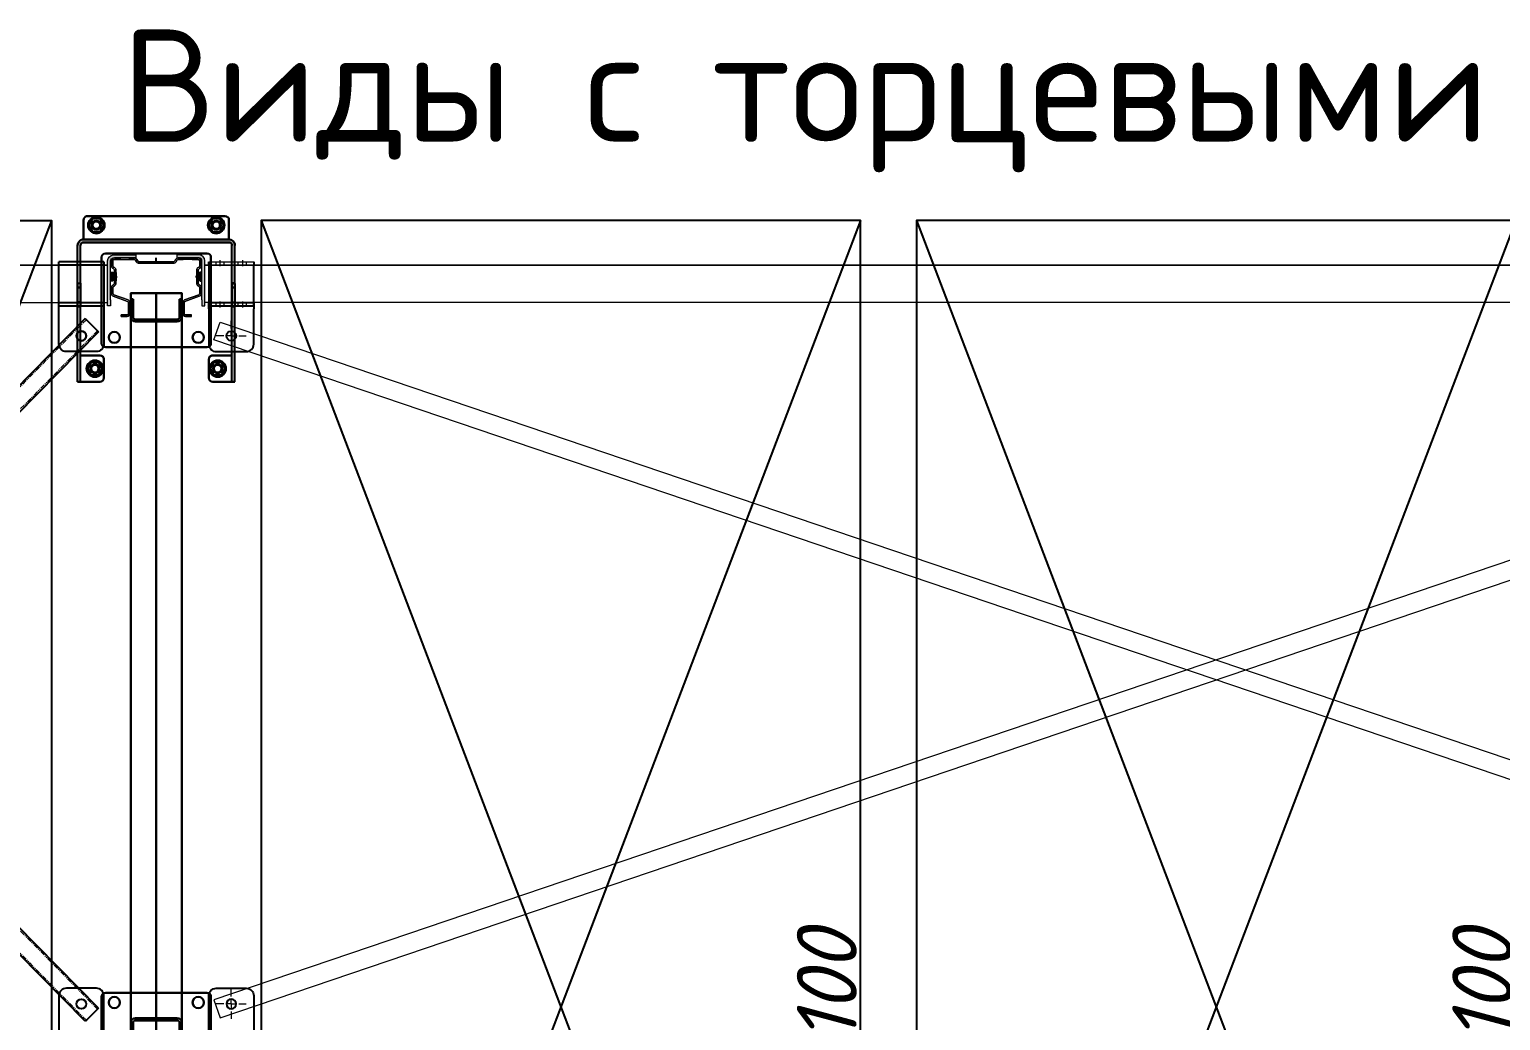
# Model space of a CAD drawing. Header units: millimetres. Extents: x 2140 to 223837, y 2113 to 170313.
# Drawn here: x 219872 to 221836, y 107899 to 109222 of the extents above; entities that cross this region are included whole.
import ezdxf

# ---------------------------------------------------------------- set-up
doc = ezdxf.new("R2010")
doc.units = ezdxf.units.MM
doc.linetypes.add('PHANTOM', pattern=[12.7, 6.35, -1.27, 1.27, -1.27, 1.27, -1.27])
for name, color, linetype in [('0_ANNOT_Dimensions', 7, 'Continuous'), ('2.Стойка', 7, 'Continuous'), ('отбойники', 1, 'Continuous'), ('Размеры', 7, 'Continuous'), ('Сетка def', 7, 'Continuous')]:
    doc.layers.add(name, color=color, linetype=linetype)
for name, color, linetype, lineweight in [('1.Балка', 5, 'Continuous', 0), ('3.Опора', 7, 'Continuous', 0), ('49.СГЖ', 7, 'Continuous', 0), ('FORMAT', 7, 'Continuous', 0)]:
    doc.layers.add(name, color=color, linetype=linetype, lineweight=lineweight)
doc.styles.add('GOST', font='isocpeur.ttf')
doc.styles.add('GOST 2.304', font='CS_Gost2304.shx', dxfattribs={"oblique": 15})
doc.styles.get("Standard").update_dxf_attribs({"font": 'isocpeur.ttf'})
doc.styles.add('Курсив', font='isocpeui.ttf')
doc.dimstyles.new('Оборудование', dxfattribs={"dimscale": 0, "dimtxt": 50, "dimasz": 3, "dimexe": 1.25, "dimexo": 0, "dimtad": 1, "dimtoh": 1, "dimdec": 0, "dimtxsty": 'GOST 2.304', "dimblk": 'NONE', "dimcen": 5, "dimse1": 1, "dimse2": 1, "dimsd1": 1, "dimsd2": 1, "dimadec": 3, "dimazin": 2, "dimtfac": 0.75, "dimtdec": 0, "dimtmove": 1, "dimatfit": 3, "dimfxl": 1, "dimtolj": 1, "dimarcsym": 1})
doc.dimstyles.new('Рзм блок', dxfattribs={"dimtxt": 40, "dimasz": 80, "dimexe": 0.18, "dimexo": 0, "dimgap": 5, "dimtad": 1, "dimtoh": 1, "dimdec": 0, "dimzin": 0, "dimdsep": 46, "dimtxsty": 'Курсив', "dimblk": 'NONE', "dimcen": 0.09, "dimse1": 1, "dimse2": 1, "dimsd1": 1, "dimsd2": 1, "dimadec": 0, "dimazin": 0, "dimtfac": 1, "dimtdec": 0, "dimtofl": 0, "dimtmove": 0, "dimatfit": 2, "dimldrblk": 'NONE', "dimfxl": 0.18, "dimtolj": 1, "dimtzin": 0, "dimarcsym": 0})

# ---------------------------------------------------------------- blocks, each defined once
blk = doc.blocks.new('*D342')
at = {"layer": 'Defpoints', "color": 0, "transparency": 16777216}
for p in [(807291.9, 483159.1), (807291.9, 483159.1), (807291.9, 481059.1)]:
    blk.add_point(p, dxfattribs=at)
at = {"layer": 'Defpoints', "color": 0, "transparency": 16777216, "insert": (807246.9, 482109.1), "char_height": 80, "attachment_point": 5, "rotation": 90, "style": 'Курсив'}
blk.add_mtext('\\A1;2100', dxfattribs=at)
blk = doc.blocks.new('_None')
blk = doc.blocks.new('Опора FSус 120')
at = {"layer": '3.Опора', "color": 0, "linetype": 'Continuous', "lineweight": 25}
for p, q in [((-73, 120), (-73, 5)), ((68, 125), (-68, 125)), ((73, 5), (73, 120)), ((-34, 85), (-34, 71)), ((-31, 85), (-31, 71)), ((28, 91), (-28, 91)), ((28, 88), (-28, 88)), ((31, 71), (31, 85)), ((34, 71), (34, 85)), ((-34, 61), (-34, 71)), ((-31, 61), (-34, 61)), ((-31, 71), (-31, 61)), ((31, 61), (31, 71)), ((34, 61), (31, 61)), ((34, 71), (34, 61)), ((-68, 0), (68, 0))]:
    blk.add_line(p, q, dxfattribs=at)
at = {"layer": '3.Опора', "color": 0}
for p, q in [((-30, 73), (-35, 73)), ((30, 73), (35, 73))]:
    blk.add_line(p, q, dxfattribs=at)
for points in [[(-31, 77.5), (-34, 77.5), (-34, 68.5), (-31, 68.5)], [(31, 77.5), (34, 77.5), (34, 68.5), (31, 68.5)]]:
    blk.add_lwpolyline(points, close=True, dxfattribs=at)
at = {"layer": '3.Опора', "color": 0, "linetype": 'Continuous', "lineweight": 25}
for centre in [(-56, 112), (56, 112)]:
    blk.add_circle(centre, 7.5, dxfattribs=at)
for centre, radius, start, end in [((-68, 120), 5, 90, 180), ((68, 120), 5, 0, 90), ((-28, 85), 6, 90, 180), ((-28, 85), 3, 90, 180), ((28, 85), 6, 0, 90), ((28, 85), 3, 0, 90), ((-68, 5), 5, 180, 270), ((68, 5), 5, 270, 0)]:
    blk.add_arc(centre, radius, start, end, dxfattribs=at)
blk = doc.blocks.new('Стойка FSус 120')
at = {"color": 0, "linetype": 'ByBlock', "lineweight": 0}
for p, q in [((-47, 73), (-39, 73)), ((-47, 73), (-47, 71)), ((-47, 71), (-39, 71)), ((-38, 62), (-34, 62)), ((-37, 69), (-37, 54.8)), ((-35, 66.2), (-37, 66.2)), ((-35, 69), (-35, 54.8)), ((38, 62), (34, 62)), ((35, 54.8), (35, 69)), ((37, 66.2), (35, 66.2)), ((37, 54.8), (37, 69)), ((39, 73), (47, 73)), ((39, 71), (47, 71)), ((47, 73), (47, 71)), ((-60, 42.2), (-60, 34.6)), ((-58, 42.2), (-58, 34.6)), ((-38.3, 52.9), (-57.4, 46)), ((-37.6, 51), (-56.7, 44.1)), ((-37, 57.8), (-35, 57.8)), ((35, 57.8), (37, 57.8)), ((56.7, 44.1), (37.6, 51)), ((57.4, 46), (38.3, 52.9)), ((58, 34.6), (58, 42.2)), ((60, 34.6), (60, 42.2)), ((-60, 20), (-53, 20)), ((-58, 31.2), (-57, 30.6)), ((-57, 32.9), (-56, 32.3)), ((-56, 28.8), (-56, 11.2)), ((-56, 25.5), (-54, 25.5)), ((-54, 28.8), (-54, 11.2)), ((60, 20), (53, 20)), ((54, 11.2), (54, 28.8)), ((56, 25.5), (54, 25.5)), ((56, 32.3), (57, 32.9)), ((56, 11.2), (56, 28.8)), ((57, 30.6), (58, 31.2)), ((-60, 5.4), (-60, -1)), ((-57, 9.4), (-58, 8.8)), ((-58, 5.4), (-58, -1)), ((-56, 7.7), (-57, 7.1)), ((-54, 14.5), (-56, 14.5)), ((-27.6, -2), (-26.4, 0)), ((-23, 2), (23, 2)), ((-23, 0), (23, 0)), ((26.4, 0), (27.6, -2)), ((54, 14.5), (56, 14.5)), ((57, 7.1), (56, 7.7)), ((58, 8.8), (57, 9.4)), ((58, -1), (58, 5.4)), ((60, -1), (60, 5.4)), ((-56, -3), (-48, -3)), ((-56, -5), (-48, -5)), ((-48, -3), (-46.1, -3)), ((-48, -3), (-48, -5)), ((-46.1, -5), (-48, -5)), ((-46.1, -3), (-45.6, -3)), ((-45.6, -5), (-46.1, -5)), ((-45.6, -3), (-36.5, -3)), ((-36.5, -5), (-45.6, -5)), ((-36.5, -3), (-36, -3)), ((-36, -5), (-36.5, -5)), ((-36, -3), (-29.3, -3)), ((-36, -3), (-36, -5)), ((-36, -5), (-29.3, -5)), ((-25.8, -3), (-24.7, -1)), ((24.7, -1), (25.8, -3)), ((29.3, -3), (36, -3)), ((29.3, -5), (36, -5)), ((36.5, -3), (36, -3)), ((36, -3), (36, -5)), ((36, -5), (36.5, -5)), ((45.6, -3), (36.5, -3)), ((36.5, -5), (45.6, -5)), ((46.1, -3), (45.6, -3)), ((45.6, -5), (46.1, -5)), ((48, -3), (46.1, -3)), ((46.1, -5), (48, -5)), ((48, -3), (56, -3)), ((48, -3), (48, -5)), ((48, -5), (56, -5))]:
    blk.add_line(p, q, dxfattribs=at)
for centre, radius, start, end in [((-39, 69), 4, 0, 90), ((-39, 69), 2, 0, 90), ((39, 69), 4, 90, 180), ((39, 69), 2, 90, 180), ((-56, 42.2), 4, 110, 180), ((-56, 42.2), 2, 110, 180), ((-39, 54.8), 2, 290, 0), ((-39, 54.8), 4, 290, 0), ((39, 54.8), 4, 180, 250), ((39, 54.8), 2, 180, 250), ((56, 42.2), 2, 0, 70), ((56, 42.2), 4, 0, 70), ((-56, 34.6), 4, 180, 240), ((-56, 34.6), 2, 180, 240), ((-58, 28.8), 2, 0, 60), ((-58, 28.8), 4, 0, 60), ((58, 28.8), 4, 120, 180), ((58, 28.8), 2, 120, 180), ((56, 34.6), 2, 300, 0), ((56, 34.6), 4, 300, 0), ((-56, 5.4), 4, 120, 180), ((-56, 5.4), 2, 120, 180), ((-58, 11.2), 2, 300, 0), ((-58, 11.2), 4, 300, 0), ((-23, -2), 4, 90, 150), ((-23, -2), 2, 90, 150), ((23, -2), 4, 30, 90), ((23, -2), 2, 30, 90), ((58, 11.2), 4, 180, 240), ((58, 11.2), 2, 180, 240), ((56, 5.4), 2, 0, 60), ((56, 5.4), 4, 0, 60), ((-56, -1), 4, 180, 270), ((-56, -1), 2, 180, 270), ((-29.3, -1), 2, 270, 330), ((-29.3, -1), 4, 270, 330), ((29.3, -1), 4, 210, 270), ((29.3, -1), 2, 210, 270), ((56, -1), 2, 270, 0), ((56, -1), 4, 270, 0)]:
    blk.add_arc(centre, radius, start, end, dxfattribs=at)
blk = doc.blocks.new('*D343')
at = {"layer": 'Defpoints', "color": 0, "linetype": 'ByBlock', "transparency": 16777216}
for p in [(805541.9, 483078.5), (805541.9, 483049.6), (808241.9, 483049.6)]:
    blk.add_point(p, dxfattribs=at)
at = {"layer": 'Defpoints', "color": 0, "linetype": 'ByBlock', "transparency": 16777216, "insert": (808201.1, 483093.6), "char_height": 20, "attachment_point": 5, "style": 'Курсив'}
blk.add_mtext('\\A1;2700', dxfattribs=at)
blk = doc.blocks.new('*U1979')
at = {"layer": 'Размеры', "color": 251, "true_color": 0x636466}
for p, q in [((-10, 0), (-5, 8.7)), ((-5, -8.7), (-10, 0)), ((-5, 8.7), (5, 8.7)), ((5, 8.7), (10, 0)), ((10, 0), (5, -8.7)), ((5, -8.7), (-5, -8.7))]:
    blk.add_line(p, q, dxfattribs=at)
for radius in [11, 5]:
    blk.add_circle((0, 0), radius, dxfattribs=at)
blk = doc.blocks.new('*U1980')
at = {"layer": 'Размеры', "color": 251, "true_color": 0x636466}
for p, q in [((-10, 0), (-5, 8.7)), ((-5, -8.7), (-10, 0)), ((-5, 8.7), (5, 8.7)), ((5, 8.7), (10, 0)), ((10, 0), (5, -8.7)), ((5, -8.7), (-5, -8.7))]:
    blk.add_line(p, q, dxfattribs=at)
for radius in [11, 5]:
    blk.add_circle((0, 0), radius, dxfattribs=at)
blk = doc.blocks.new('*U1981')
at = {"layer": 'Размеры', "color": 251, "true_color": 0x636466}
for p, q in [((-10, 0), (-5, 8.7)), ((-5, -8.7), (-10, 0)), ((-5, 8.7), (5, 8.7)), ((5, 8.7), (10, 0)), ((10, 0), (5, -8.7)), ((5, -8.7), (-5, -8.7))]:
    blk.add_line(p, q, dxfattribs=at)
for radius in [11, 5]:
    blk.add_circle((0, 0), radius, dxfattribs=at)
blk = doc.blocks.new('*U1975')
at = {"layer": 'Размеры', "color": 251, "true_color": 0x636466}
for p, q in [((-10, 0), (-5, 8.7)), ((-5, -8.7), (-10, 0)), ((-5, 8.7), (5, 8.7)), ((5, 8.7), (10, 0)), ((10, 0), (5, -8.7)), ((5, -8.7), (-5, -8.7))]:
    blk.add_line(p, q, dxfattribs=at)
for radius in [11, 5]:
    blk.add_circle((0, 0), radius, dxfattribs=at)
blk = doc.blocks.new('*U1875')
h = blk.add_hatch(color=0)
h.dxf.hatch_style = 1
h.paths.add_polyline_path([(105, 160.2), (101, 160.2), (101, 159.9), (101, 59.9), (105, 59.9)])
h.paths.add_polyline_path([(-101, 160.2), (-105, 160.2), (-105, 59.7), (-101, 59.7)])
h.paths.add_polyline_path([(105, -21.8), (105, 28.9), (101, 28.9), (101, -21.6), (101, -21.8, -0.414214), (97, -25.8), (-97, -25.8, -0.414214), (-101, -21.8), (-101, 28.7), (-105, 28.7), (-105, -21.8, 0.414214), (-97, -29.8), (97, -29.8, 0.414214)])
at = {"color": 0, "linetype": 'Continuous', "lineweight": 25}
for p, q in [((-105, 160.2), (-101, 160.2)), ((-105, 160.2), (-105, 46.3)), ((-101, 160.2), (-101, 159.9)), ((-97, 160.2), (-101, 160.2)), ((-101, 159.9), (-101, 46.3)), ((-75, 160.2), (-97, 160.2)), ((97, 160.2), (75, 160.2)), ((101, 160.2), (97, 160.2)), ((101, 160.2), (105, 160.2)), ((101, 159.9), (101, 160.2)), ((101, 159.9), (101, 46.3)), ((105, 160.2), (105, 159.9)), ((105, 159.9), (105, 46.3)), ((-70, 130.2), (-70, 155.2)), ((70, 155.2), (70, 130.2)), ((-101, 125.2), (-97, 125.2)), ((-97, 125.2), (-75, 125.2)), ((75, 125.2), (97, 125.2)), ((97, 125.2), (101, 125.2)), ((-105, 46.3), (-105, 41.6)), ((-105, 46.3), (-105, 41.6)), ((-105, 46.3), (-105, 41.6)), ((-105, 41.6), (-105, -21.8)), ((-105, 41.6), (-105, -21.8)), ((-101, 41.6), (-101, 46.3)), ((-101, 41.6), (-101, 46.3)), ((-101, 41.6), (-101, 46.3)), ((-101, 41.6), (-101, -21.8)), ((-101, 41.6), (-101, -21.8)), ((101, 46.6), (101, 41.8)), ((101, 46.6), (101, 41.8)), ((101, 41.6), (101, 46.3)), ((101, 41.8), (101, -21.6)), ((101, 41.6), (101, -21.8)), ((105, 41.8), (105, 46.6)), ((105, 41.8), (105, 46.6)), ((105, 46.3), (105, 41.6)), ((105, 41.8), (105, -21.6)), ((105, 41.6), (105, -21.8)), ((97, -25.8), (-97, -25.8)), ((97, -29.8), (-97, -29.8)), ((-97, -29.8), (-97, -33.8)), ((-97, -55.8), (-97, -33.8)), ((97, -33.8), (97, -29.8)), ((97, -33.8), (97, -55.8)), ((92, -60.8), (-92, -60.8))]:
    blk.add_line(p, q, dxfattribs=at)
at = {"color": 0}
for p, q in [((-100, 54.2), (-106, 54.2)), ((106, 54.4), (100, 54.4)), ((-100, 34.2), (-106, 34.2)), ((106, 34.4), (100, 34.4))]:
    blk.add_line(p, q, dxfattribs=at)
at = {"color": 61, "true_color": 0xedee99}
blk.add_line((0, 0), (0, -5), dxfattribs=at)
at = {"color": 0}
for points in [[(-101, 59.7), (-105, 59.7), (-105, 28.7), (-101, 28.7)], [(105, 59.9), (101, 59.9), (101, 28.9), (105, 28.9)]]:
    blk.add_lwpolyline(points, close=True, dxfattribs=at)
at = {"color": 0, "linetype": 'Continuous', "lineweight": 25}
for centre in [(-82, 142.7), (82, 142.7), (-80, -48.8), (80, -48.8)]:
    blk.add_circle(centre, 6, dxfattribs=at)
for centre, radius, start, end in [((-75, 155.2), 5, 0, 90), ((75, 155.2), 5, 90, 180), ((-75, 130.2), 5, 270, 0), ((75, 130.2), 5, 180, 270), ((-97, -21.8), 8, 180, 270), ((-97, -21.8), 4, 180, 270), ((97, -21.8), 8, 270, 0), ((97, -21.8), 4, 270, 0), ((-92, -55.8), 5, 180, 270), ((92, -55.8), 5, 270, 0)]:
    blk.add_arc(centre, radius, start, end, dxfattribs=at)
at = {"layer": 'отбойники', "color": 0, "rotation": 180}
for name, p in [('*U1981', (-82, 142.7)), ('*U1975', (82, 142.7)), ('*U1980', (-80, -48.8)), ('*U1979', (80, -48.8))]:
    blk.add_blockref(name, p, dxfattribs=at)
blk = doc.blocks.new('*D348')
at = {"layer": 'Defpoints', "color": 0, "transparency": 16777216}
for p in [(806416.9, 483159.1), (806416.9, 483159.1), (806416.9, 481059.1)]:
    blk.add_point(p, dxfattribs=at)
at = {"layer": 'Defpoints', "color": 0, "transparency": 16777216, "insert": (806371.9, 482109.1), "char_height": 80, "attachment_point": 5, "rotation": 90, "style": 'Курсив'}
blk.add_mtext('\\A1;2100', dxfattribs=at)
blk = doc.blocks.new('SW_CENTERMARKSYMBOL_2')
at = {"layer": 'FORMAT', "linetype": 'ByBlock'}
for p, q in [((0, 5), (0, 10)), ((-5, 0), (-10, 0)), ((0, 0), (-2.5, 0)), ((0, 0), (0, 2.5)), ((0, 0), (0, -2.5)), ((0, 0), (2.5, 0)), ((5, 0), (10, 0)), ((0, -5), (0, -10))]:
    blk.add_line(p, q, dxfattribs=at)
blk = doc.blocks.new('фывфывфы')
at = {"color": 7, "linetype": 'Continuous', "lineweight": 25}
for p, q in [((-30, 95), (-30, 99)), ((30, 99), (30, 95)), ((-30, 95), (-30, 44)), ((30, 44), (30, 95)), ((-30, 36), (-30, 44)), ((-30, 44), (-30, 40)), ((-30, 40), (30, 40)), ((30, 44), (30, 36)), ((30, 40), (30, 44)), ((-30, 36), (-30, -11)), ((30, -11), (30, 36)), ((-20, -21), (20, -21))]:
    blk.add_line(p, q, dxfattribs=at)
at = {"color": 0}
for p, q in [((-30, 99), (30, 99)), ((-15, 101), (-15, 93)), ((15, 101), (15, 93)), ((-30, 95), (30, 95)), ((-30, 44), (30, 44)), ((-15, 46), (-15, 38)), ((15, 46), (15, 38))]:
    blk.add_line(p, q, dxfattribs=at)
at = {"color": 0, "linetype": 'PHANTOM'}
for p, q in [((-20.5, 99), (-20.5, 95)), ((-9.5, 95), (-9.5, 99)), ((9.5, 95), (9.5, 99)), ((20.5, 95), (20.5, 99)), ((-20.5, 44), (-20.5, 40)), ((-9.5, 40), (-9.5, 44)), ((9.5, 40), (9.5, 44)), ((20.5, 40), (20.5, 44))]:
    blk.add_line(p, q, dxfattribs=at)
at = {"color": 7, "linetype": 'Continuous', "lineweight": 25}
blk.add_circle((0, 0), 6.5, dxfattribs=at)
for centre, start, end in [((-20, -11), 180, 270), ((20, -11), 270, 0)]:
    blk.add_arc(centre, 10, start, end, dxfattribs=at)
at = {"color": 7, "linetype": 'Continuous', "lineweight": 0, "xscale": 2, "yscale": 2, "zscale": 2}
blk.add_blockref('SW_CENTERMARKSYMBOL_2', (0, 0), dxfattribs=at)
blk = doc.blocks.new('*U1544')
at = {"linetype": 'ByBlock'}
for points in [[(2688, 981.1), (2679.9, 1004.8), (12, 99.9), (20.1, 76.2)], [(12, 981.1), (20.1, 1004.8), (2688, 99.9), (2679.9, 76.2)]]:
    blk.add_lwpolyline(points, close=True, dxfattribs=at)
for centre in [(35, 986.5), (35, 94.5)]:
    blk.add_circle(centre, 6.5, dxfattribs=at)
at = {"color": 0}
blk.add_blockref('фывфывфы', (35, 986.5), dxfattribs=at)
at = {"color": 0, "xscale": -1, "rotation": 180}
blk.add_blockref('фывфывфы', (35, 94.5), dxfattribs=at)
blk = doc.blocks.new('секц мал гл')
h = blk.add_hatch(color=1)
h.dxf.hatch_style = 1
h.paths.add_polyline_path([(-1015, -62), (-1015, -70), (-1019, -70), (-1019, -62), (-1019, -10, 0.4142136), (-1023, -6), (-1044.5, -6), (-1052.5, -6), (-1052.5, -2), (-1044.5, -2), (-1023, -2, -0.4142136), (-1015, -10)])
at = {"color": 1}
blk.add_lwpolyline([(-940, 44), (-940, -2056), (-140, -2056), (-140, 44), (-940, 44), (-140, -2056), (-140, 44), (-940, -2056)], dxfattribs=at)
at = {"color": 61, "true_color": 0xedee99}
for points in [[(-1026, -36.5), (-1024, -36.5), (-1024, -25.5), (-1026, -25.5)], [(-1022, -36.5), (-1020, -36.5), (-1020, -25.5), (-1022, -25.5)]]:
    blk.add_lwpolyline(points, close=True, dxfattribs=at)
at = {"color": 18, "true_color": 0x000000}
for points in [[(-1114, -53), (-1080, -53), (-1080, -1059), (-1114, -1059)], [(-1080, -53), (-1046, -53), (-1046, -1059), (-1080, -1059)]]:
    blk.add_lwpolyline(points, close=True, dxfattribs=at)
at = {"layer": '1.Балка', "color": 0, "linetype": 'ByBlock'}
for p, q in [((-1044.5, -2), (-1052.5, -2)), ((-1052.5, -2), (-1052.5, -6)), ((-1052.5, -6), (-1044.5, -6)), ((-1023, -2), (-1044.5, -2)), ((-1023, -6), (-1044.5, -6)), ((-1019, -62), (-1019, -10)), ((-1015, -62), (-1015, -10)), ((-1015, -15.5), (-65, -15.5))]:
    blk.add_line(p, q, dxfattribs=at)
at = {"layer": '1.Балка', "color": 1, "linetype": 'ByBlock'}
for p, q in [((-65, -15.5), (-1015, -15.5)), ((-1019, -62), (-1019, -70)), ((-1019, -70), (-1015, -70)), ((-1015, -70), (-1015, -62)), ((-65, -65.5), (-1015, -65.5))]:
    blk.add_line(p, q, dxfattribs=at)
at = {"layer": '1.Балка', "color": 0, "linetype": 'ByBlock'}
for radius in [8, 4]:
    blk.add_arc((-1023, -10), radius, 0, 90, dxfattribs=at)
at = {"layer": '2.Стойка', "color": 61, "linetype": 'ByBlock', "true_color": 0xedee99}
blk.add_line((-1020, -31), (-1027.75, -31), dxfattribs=at)
at = {"color": 1, "rotation": 180}
blk.add_blockref('*U1875', (-1080, -11), dxfattribs=at)
at = {"layer": '2.Стойка', "color": 18, "true_color": 0x000000, "xscale": -1, "rotation": 180}
blk.add_blockref('Стойка FSус 120', (-1080, -11), dxfattribs=at)
at = {"layer": '3.Опора', "color": 18, "true_color": 0x000000, "xscale": -1, "rotation": 180}
blk.add_blockref('Опора FSус 120', (-1080, 0), dxfattribs=at)
at = {"layer": '3.Опора', "color": 18, "true_color": 0x000000}
blk.add_blockref('Опора FSус 120', (-1080, -1112), dxfattribs=at)
blk = doc.blocks.new('*U638')
at = {"color": 0, "linetype": 'Continuous', "lineweight": 25}
for p, q in [((0, 80.5), (0, -80.5)), ((50, 90.5), (10, 90.5)), ((60, -80.5), (60, 80.5)), ((0, 29.5), (60, 29.5)), ((60, 25.5), (0, 25.5)), ((0, -25.5), (60, -25.5)), ((60, -29.5), (0, -29.5)), ((10, -90.5), (50, -90.5))]:
    blk.add_line(p, q, dxfattribs=at)
for centre in [(30, 69.5), (30, -69.5)]:
    blk.add_circle(centre, 6.5, dxfattribs=at)
for centre, start, end in [((10, 80.5), 90, 180), ((50, 80.5), 0, 90), ((10, -80.5), 180, 270), ((50, -80.5), 270, 0)]:
    blk.add_arc(centre, 10, start, end, dxfattribs=at)
blk = doc.blocks.new('Хомут СГЖ D13')
at = {"color": 0, "linetype": 'Continuous', "lineweight": 25}
for p, q in [((0, 29.5), (60, 29.5)), ((0, 29.5), (0, -80.5)), ((60, 25.5), (0, 25.5)), ((60, -80.5), (60, 29.5)), ((0, -25.5), (60, -25.5)), ((60, -29.5), (0, -29.5)), ((10, -90.5), (50, -90.5))]:
    blk.add_line(p, q, dxfattribs=at)
blk.add_circle((30, -69.5), 6.5, dxfattribs=at)
for centre, start, end in [((10, -80.5), 180, 270), ((50, -80.5), 270, 0)]:
    blk.add_arc(centre, 10, start, end, dxfattribs=at)
blk = doc.blocks.new('*D640')
at = {"layer": 'Defpoints', "color": 0, "transparency": 16777216}
for p in [(886.2, 914.3), (897.5, 902.9), (-23, -5.1)]:
    blk.add_point(p, dxfattribs=at)
at = {"layer": '0_ANNOT_Dimensions', "color": 0, "transparency": 16777216, "insert": (645.5, 694.4), "char_height": 40, "attachment_point": 5, "rotation": 44.612, "style": 'GOST 2.304'}
blk.add_mtext('\\A1;1293', dxfattribs=at)
blk = doc.blocks.new('*D646')
at = {"layer": 'Defpoints', "color": 0, "transparency": 16777216}
for p in [(-915, 885.1), (-926.3, 873.7), (5.5, -22.9)]:
    blk.add_point(p, dxfattribs=at)
at = {"layer": '0_ANNOT_Dimensions', "color": 0, "transparency": 16777216, "insert": (-673, 653.6), "char_height": 40, "attachment_point": 5, "rotation": 315.388, "style": 'GOST 2.304'}
blk.add_mtext('\\A1;1293', dxfattribs=at)
blk = doc.blocks.new('Секц глубокие пал 2700 тип2')
h = blk.add_hatch(color=1)
h.dxf.hatch_style = 1
h.paths.add_polyline_path([(65, -62), (65, -70), (61, -70), (61, -62), (61, -10, 0.4142136), (57, -6), (35.5, -6), (27.5, -6), (27.5, -2), (35.5, -2), (57, -2, -0.4142136), (65, -10)])
at = {"color": 1}
for points in [[(140, 44), (140, -2056), (940, -2056), (940, 44), (140, 44), (940, -2056), (940, 44), (140, -2056)], [(1015, 44), (1015, -2056), (1815, -2056), (1815, 44), (1015, 44), (1815, -2056), (1815, 44), (1015, -2056)]]:
    blk.add_lwpolyline(points, dxfattribs=at)
at = {"color": 61, "true_color": 0xedee99}
for points in [[(54, -36.5), (56, -36.5), (56, -25.5), (54, -25.5)], [(58, -36.5), (60, -36.5), (60, -25.5), (58, -25.5)]]:
    blk.add_lwpolyline(points, close=True, dxfattribs=at)
at = {"color": 18, "true_color": 0x000000}
for points in [[(-34, -53), (0, -53), (0, -1059), (-34, -1059)], [(0, -53), (34, -53), (34, -1059), (0, -1059)]]:
    blk.add_lwpolyline(points, close=True, dxfattribs=at)
at = {"layer": '1.Балка', "color": 0, "linetype": 'ByBlock'}
for p, q in [((35.5, -2), (27.5, -2)), ((27.5, -2), (27.5, -6)), ((27.5, -6), (35.5, -6)), ((57, -2), (35.5, -2)), ((57, -6), (35.5, -6)), ((61, -62), (61, -10)), ((65, -62), (65, -10)), ((65, -15.5), (2765, -15.5))]:
    blk.add_line(p, q, dxfattribs=at)
at = {"layer": '1.Балка', "color": 1, "linetype": 'ByBlock'}
for p, q in [((2765, -15.5), (65, -15.5)), ((61, -62), (61, -70)), ((61, -70), (65, -70)), ((65, -70), (65, -62)), ((2765, -65.5), (65, -65.5))]:
    blk.add_line(p, q, dxfattribs=at)
at = {"layer": '1.Балка', "color": 0, "linetype": 'ByBlock'}
for radius in [8, 4]:
    blk.add_arc((57, -10), radius, 0, 90, dxfattribs=at)
at = {"layer": '2.Стойка', "color": 61, "linetype": 'ByBlock', "true_color": 0xedee99}
blk.add_line((60, -31), (52.25, -31), dxfattribs=at)
at = {"color": 1, "rotation": 180}
blk.add_blockref('*U1875', (0, -11), dxfattribs=at)
at = {"layer": '2.Стойка', "color": 18, "true_color": 0x000000, "xscale": -1, "rotation": 180}
blk.add_blockref('Стойка FSус 120', (0, -11), dxfattribs=at)
at = {"layer": '3.Опора', "color": 18, "true_color": 0x000000, "xscale": -1, "rotation": 180}
blk.add_blockref('Опора FSус 120', (0, 0), dxfattribs=at)
at = {"layer": '3.Опора', "color": 18, "true_color": 0x000000}
blk.add_blockref('Опора FSус 120', (0, -1112), dxfattribs=at)
at = {"layer": 'Defpoints', "color": 1}
for base, p1, p2, picture, middle in [((940, 44), (940, -2056), (940, 44), '*D348', (895, -1006)), ((1815, 44), (1815, -2056), (1815, 44), '*D342', (1770, -1006))]:
    dim = blk.add_linear_dim(base=base, p1=p1, p2=p2, angle=90, dimstyle='Рзм блок', override={"dimtxt": 80}, dxfattribs=at)
    dim.commit()
    dim.dimension.update_dxf_attribs({"geometry": picture, "text_midpoint": middle, "insert": (-805476.87, -483115.09)})
at = {"layer": 'Defpoints', "color": 1, "linetype": 'ByBlock'}
dim = blk.add_linear_dim(base=(65, -36.61), p1=(2765, -65.5), p2=(65, -65.5), dimstyle='Рзм блок', override={"dimtxt": 20}, dxfattribs=at)
dim.commit()
dim.dimension.update_dxf_attribs({"geometry": '*D343', "text_midpoint": (2724.25, -36.61), "dimtype": 128, "insert": (-805476.87, -483115.09)})
blk = doc.blocks.new('*U639')
at = {"color": 0, "linetype": 'Continuous', "lineweight": 25}
for p, q in [((897.5, 902.9), (-23, -5.1)), ((915, 885.1), (-5.5, -22.9)), ((897.5, 902.9), (898.9, 901.5)), ((898.9, 901.5), (913.6, 886.6)), ((913.6, 886.6), (915, 885.1)), ((-23, -5.1), (-21.6, -6.6)), ((-21.6, -6.6), (-6.9, -21.5)), ((-6.9, -21.5), (-5.5, -22.9))]:
    blk.add_line(p, q, dxfattribs=at)
at = {"color": 0, "linetype": 'PHANTOM', "lineweight": 18}
for p, q in [((898.9, 901.5), (-21.6, -6.6)), ((913.6, 886.6), (-6.9, -21.5))]:
    blk.add_line(p, q, dxfattribs=at)
at = {"color": 0, "linetype": 'Continuous', "lineweight": 25}
for centre in [(892, 880), (0, 0)]:
    blk.add_circle(centre, 6.5, dxfattribs=at)
at = {"layer": '0_ANNOT_Dimensions', "color": 252, "true_color": 0x939598, "insert": (-13.3, 0.8), "char_height": 8, "attachment_point": 5, "style": 'GOST'}
blk.add_mtext('25', dxfattribs=at)
at = {"layer": '0_ANNOT_Dimensions', "color": 251, "true_color": 0x636466}
dim = blk.add_linear_dim(base=(886.2, 914.3), p1=(-23, -5.1), p2=(897.5, 902.9), angle=44.612, dimstyle='Оборудование', override={"dimscale": 1, "dimtxt": 40}, dxfattribs=at)
dim.commit()
dim.dimension.update_dxf_attribs({"geometry": '*D640', "text_midpoint": (660, 679.7), "dimtype": 161})
blk = doc.blocks.new('*U645')
at = {"color": 0, "linetype": 'Continuous', "lineweight": 25}
for p, q in [((-915, 885.1), (-913.6, 886.6)), ((-915, 885.1), (5.5, -22.9)), ((-913.6, 886.6), (-898.9, 901.5)), ((-898.9, 901.5), (-897.5, 902.9)), ((-897.5, 902.9), (23, -5.1)), ((6.9, -21.5), (21.6, -6.6)), ((21.6, -6.6), (23, -5.1)), ((5.5, -22.9), (6.9, -21.5))]:
    blk.add_line(p, q, dxfattribs=at)
at = {"color": 0, "linetype": 'PHANTOM', "lineweight": 18}
for p, q in [((-913.6, 886.6), (6.9, -21.5)), ((-898.9, 901.5), (21.6, -6.6))]:
    blk.add_line(p, q, dxfattribs=at)
at = {"color": 0, "linetype": 'Continuous', "lineweight": 25}
for centre in [(-892, 880), (0, 0)]:
    blk.add_circle(centre, 6.5, dxfattribs=at)
at = {"layer": '0_ANNOT_Dimensions', "color": 252, "true_color": 0x939598, "insert": (-13.3, 0.8), "char_height": 8, "attachment_point": 5, "style": 'GOST'}
blk.add_mtext('25', dxfattribs=at)
at = {"layer": '0_ANNOT_Dimensions', "color": 251, "true_color": 0x636466}
dim = blk.add_linear_dim(base=(-926.3, 873.7), p1=(5.5, -22.9), p2=(-915, 885.1), angle=135.388, dimstyle='Оборудование', override={"dimscale": 1, "dimtxt": 40}, dxfattribs=at)
dim.commit()
dim.dimension.update_dxf_attribs({"geometry": '*D646', "text_midpoint": (-687.5, 639), "dimtype": 161})
blk = doc.blocks.new('сгж 950')
at = {"color": 0, "xscale": -1, "rotation": 90}
blk.add_blockref('Хомут СГЖ D13', (9.5, 950), dxfattribs=at)
at = {"color": 0}
for name, p in [('*U645', (971, 40)), ('*U639', (79, 40))]:
    blk.add_blockref(name, p, dxfattribs=at)
at = {"color": 0, "rotation": 270}
blk.add_blockref('*U638', (1040.5, 950), dxfattribs=at)

msp = doc.modelspace()

# ---------------------------------------------------------------- block references
at = {"xscale": -1}
msp.add_blockref('секц мал гл', (218961.7, 108923), dxfattribs=at)
msp.add_blockref('Секц глубокие пал 2700 тип2', (220041.7, 108923))
at = {"rotation": 270}
msp.add_blockref('сгж 950', (219021.7, 108892), dxfattribs=at)
at = {"layer": '49.СГЖ', "color": 0, "lineweight": 0, "xscale": -1, "rotation": 180}
msp.add_blockref('*U1544', (220106.7, 108907.5), dxfattribs=at)

# ---------------------------------------------------------------- texts
at = {"layer": 'Сетка def', "color": 0, "insert": (221438.3, 109126.7), "char_height": 150, "width": 5651.487, "attachment_point": 5}
msp.add_mtext('Виды с торцевыми консолями', dxfattribs=at)

doc.saveas('drawing.dxf')
